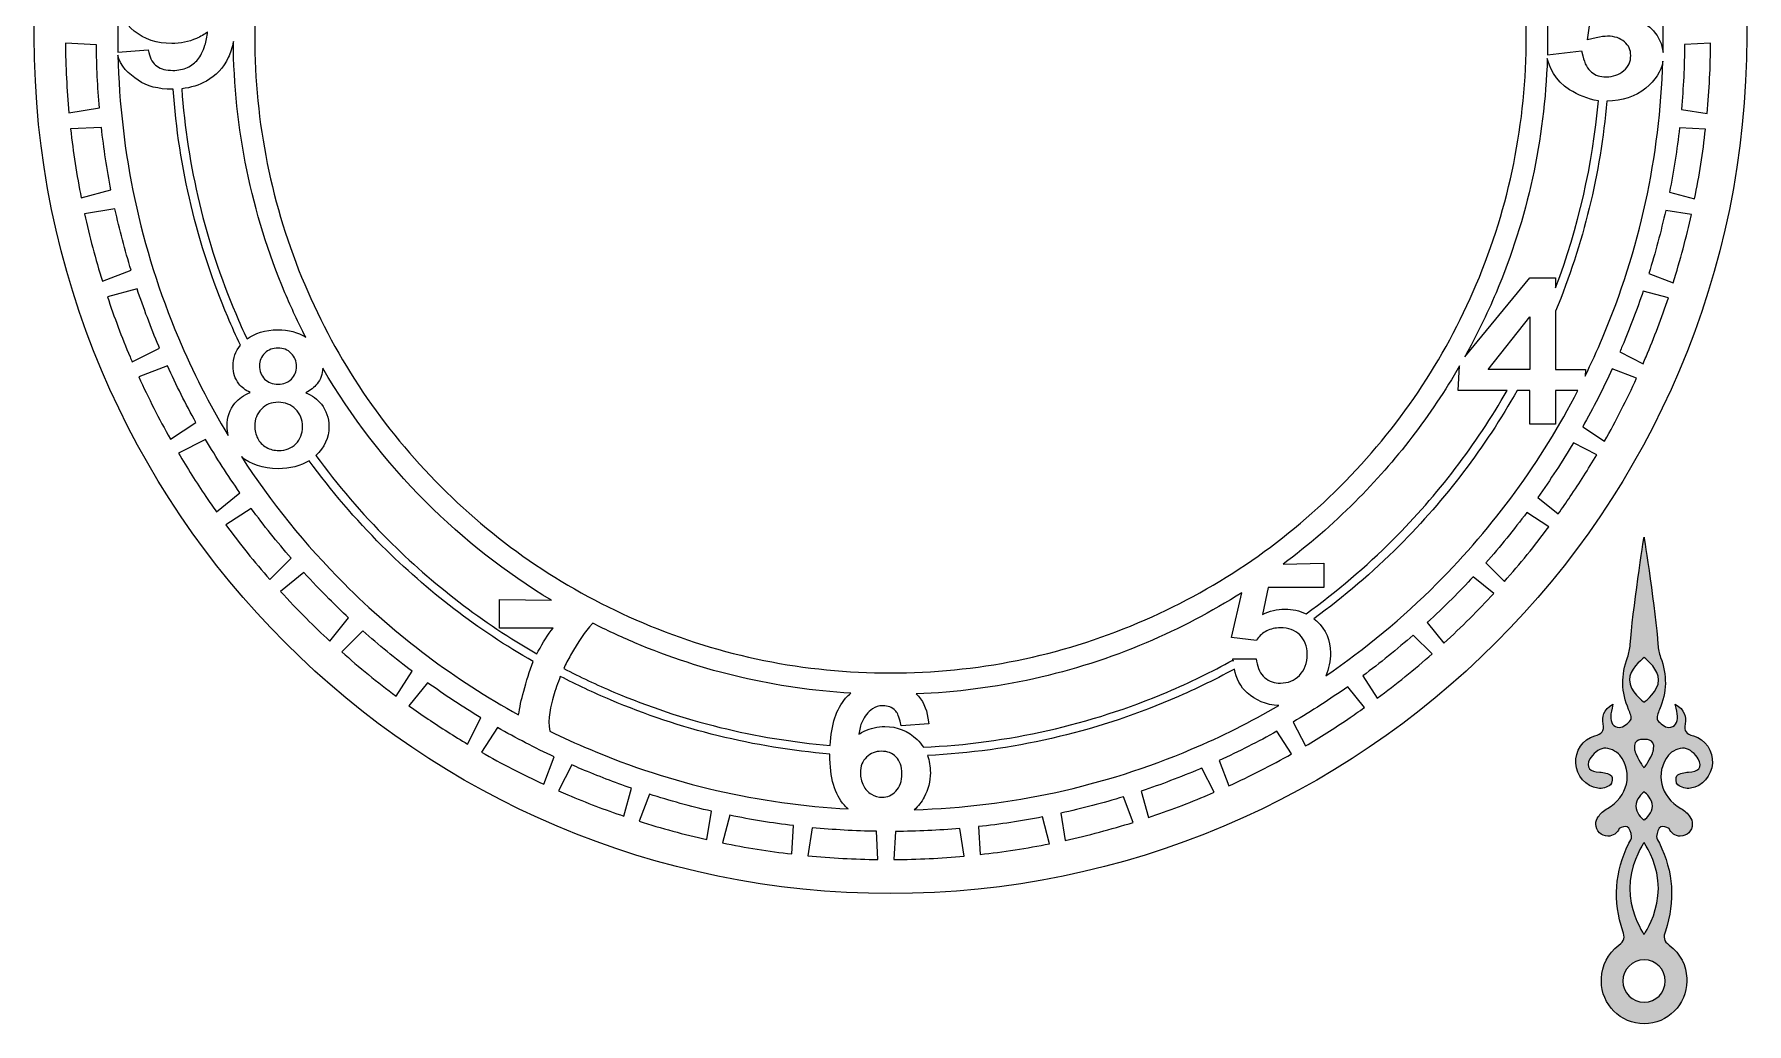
# Model space of a CAD drawing. Header units: millimetres. Extents: x -247 to 1827, y -473 to -7.
# Drawn here: x -247.1 to 152.9, y -472.9 to -241.9 of the extents above; entities that cross this region are included whole.
import ezdxf

# ---------------------------------------------------------------- set-up
doc = ezdxf.new("R2010")
doc.units = ezdxf.units.MM
doc.header["$MEASUREMENT"] = 0
doc.layers.add('Layer 1', color=7, linetype='Continuous')
doc.layers.add('Layer 6', color=7, linetype='Continuous')

msp = doc.modelspace()

# ---------------------------------------------------------------- hatches: boundary and pattern name
at = {"layer": 'Layer 1'}
h = msp.add_hatch(color=7, dxfattribs=at)
h.dxf.hatch_style = 2
edge = h.paths.add_edge_path()
edge.add_spline(control_points=[(140.43, -405.69), (138.77, -405.22), (138.12, -404.71), (138.48, -402.86), (138.78, -401.3), (138.44, -399.6), (136.19, -398.32), (136.44, -399.63), (136.66, -400.38), (136.7, -401.13), (136.77, -402.55), (136.13, -403.8), (134.66, -403.73), (133.73, -403.69), (132.59, -402.83), (132.05, -402.01), (131.71, -401.5), (132.17, -400.34), (132.5, -399.56), (134.25, -395.52), (134.31, -391.49), (132.77, -387.38), (132.42, -386.43), (132.21, -385.4), (132.15, -384.4), (131.64, -376.89), (128.92, -359.29), (128.9, -359.32), (128.88, -359.29), (126.16, -376.89), (125.66, -384.4), (125.59, -385.4), (125.39, -386.43), (125.04, -387.38), (123.49, -391.49), (123.55, -395.52), (125.3, -399.56), (125.64, -400.34), (126.1, -401.5), (125.76, -402.01), (125.22, -402.83), (124.07, -403.69), (123.15, -403.73), (121.68, -403.8), (121.03, -402.55), (121.11, -401.13), (121.15, -400.38), (121.37, -399.63), (121.61, -398.32), (119.37, -399.6), (119.03, -401.3), (119.33, -402.86), (119.68, -404.71), (119.04, -405.22), (117.38, -405.69), (114.52, -406.52), (112.79, -409.26), (112.96, -412.1), (113.14, -414.97), (115.26, -417.55), (118.09, -417.95), (119.05, -418.08), (120.25, -417.69), (121.06, -417.15), (121.47, -416.87), (121.6, -415.29), (121.27, -415.03), (120.56, -414.48), (119.47, -414.18), (118.53, -414.18), (116.3, -414.2), (115.18, -413.02), (116.24, -411.1), (116.87, -409.97), (118.28, -408.74), (119.48, -408.6), (120.66, -408.45), (122.46, -409.26), (123.22, -410.23), (126.46, -414.37), (125.05, -419.98), (120.36, -422.63), (119.48, -423.13), (118.65, -423.83), (118.19, -424.64), (117.84, -425.1), (117.63, -425.68), (117.63, -426.31), (117.63, -427.87), (118.9, -429.13), (120.45, -429.13), (121.65, -429.13), (122.66, -428.39), (123.08, -427.35), (123.74, -426.95), (124.45, -426.7), (124.97, -426.92), (125.56, -427.18), (125.86, -428.37), (125.99, -429.2), (126.07, -429.69), (125.58, -430.27), (125.32, -430.79), (122.06, -437.43), (121.6, -444.28), (123.93, -451.27), (124.41, -452.7), (124.39, -453.56), (123.01, -454.58), (120.4, -456.52), (119.03, -459.39), (118.95, -462.3), (118.94, -462.51), (118.93, -462.72), (118.93, -462.94), (118.93, -468.44), (123.39, -472.9), (128.89, -472.9), (128.9, -472.9), (128.9, -472.9), (128.9, -472.9), (128.91, -472.9), (128.91, -472.9), (128.91, -472.9), (134.42, -472.9), (138.88, -468.44), (138.88, -462.94), (138.88, -462.72), (138.87, -462.51), (138.86, -462.3), (138.78, -459.39), (137.41, -456.52), (134.79, -454.58), (133.42, -453.56), (133.4, -452.7), (133.87, -451.27), (136.2, -444.28), (135.75, -437.43), (132.49, -430.79), (132.23, -430.27), (131.74, -429.69), (131.81, -429.2), (131.94, -428.37), (132.25, -427.18), (132.84, -426.92), (133.36, -426.7), (134.07, -426.95), (134.73, -427.35), (135.14, -428.39), (136.16, -429.13), (137.35, -429.13), (138.91, -429.13), (140.17, -427.87), (140.17, -426.31), (140.17, -425.68), (139.96, -425.1), (139.62, -424.64), (139.16, -423.83), (138.33, -423.13), (137.45, -422.63), (132.76, -419.98), (131.35, -414.37), (134.58, -410.23), (135.34, -409.26), (137.14, -408.45), (138.33, -408.6), (139.52, -408.74), (140.94, -409.97), (141.56, -411.1), (142.63, -413.02), (141.51, -414.2), (139.27, -414.18), (138.34, -414.18), (137.24, -414.48), (136.54, -415.03), (136.21, -415.29), (136.34, -416.87), (136.75, -417.15), (137.56, -417.69), (138.76, -418.08), (139.71, -417.95), (142.55, -417.55), (144.67, -414.97), (144.85, -412.1), (145.02, -409.26), (143.29, -406.52), (140.43, -405.69)], knot_values=[0, 0, 0, 0, 1, 1, 1, 2, 2, 2, 3, 3, 3, 4, 4, 4, 5, 5, 5, 6, 6, 6, 7, 7, 7, 8, 8, 8, 9, 9, 9, 10, 10, 10, 11, 11, 11, 12, 12, 12, 13, 13, 13, 14, 14, 14, 15, 15, 15, 16, 16, 16, 17, 17, 17, 18, 18, 18, 19, 19, 19, 20, 20, 20, 21, 21, 21, 22, 22, 22, 23, 23, 23, 24, 24, 24, 25, 25, 25, 26, 26, 26, 27, 27, 27, 28, 28, 28, 29, 29, 29, 30, 30, 30, 31, 31, 31, 32, 32, 32, 33, 33, 33, 34, 34, 34, 35, 35, 35, 36, 36, 36, 37, 37, 37, 38, 38, 38, 39, 39, 39, 40, 40, 40, 41, 41, 41, 42, 42, 42, 43, 43, 43, 44, 44, 44, 45, 45, 45, 46, 46, 46, 47, 47, 47, 48, 48, 48, 49, 49, 49, 50, 50, 50, 51, 51, 51, 52, 52, 52, 53, 53, 53, 54, 54, 54, 55, 55, 55, 56, 56, 56, 57, 57, 57, 58, 58, 58, 59, 59, 59, 60, 60, 60, 61, 61, 61, 62, 62, 62, 62], degree=3, periodic=1)
edge = h.paths.add_edge_path()
edge.add_spline(control_points=[(133.86, -462.94), (133.86, -465.67), (131.64, -467.9), (128.9, -467.9), (126.17, -467.9), (123.95, -465.67), (123.95, -462.94), (123.95, -460.2), (126.17, -457.98), (128.9, -457.97), (131.64, -457.98), (133.86, -460.2), (133.86, -462.94)], knot_values=[0, 0, 0, 0, 1, 1, 1, 2, 2, 2, 3, 3, 3, 4, 4, 4, 4], degree=3, periodic=1)
edge = h.paths.add_edge_path()
edge.add_spline(control_points=[(132.24, -441.33), (132.24, -446.09), (130.1, -450.11), (129.25, -451.52), (129.25, -451.52), (129.25, -451.49), (129.25, -451.49), (129.05, -451.82), (128.93, -452.01), (128.9, -452.05), (128.88, -452.01), (128.75, -451.82), (128.55, -451.49), (128.55, -451.49), (128.55, -451.52), (128.55, -451.52), (127.7, -450.11), (125.56, -446.09), (125.56, -441.33), (125.56, -436.23), (128.03, -431.97), (128.71, -430.88), (128.71, -430.88), (128.71, -430.91), (128.71, -430.91), (128.82, -430.75), (128.88, -430.65), (128.9, -430.62), (128.92, -430.65), (128.99, -430.75), (129.09, -430.91), (129.09, -430.91), (129.09, -430.88), (129.09, -430.88), (129.78, -431.97), (132.24, -436.23), (132.24, -441.33)], knot_values=[0, 0, 0, 0, 1, 1, 1, 2, 2, 2, 3, 3, 3, 4, 4, 4, 5, 5, 5, 6, 6, 6, 7, 7, 7, 8, 8, 8, 9, 9, 9, 10, 10, 10, 11, 11, 11, 12, 12, 12, 12], degree=3, periodic=1)
edge = h.paths.add_edge_path()
edge.add_spline(control_points=[(128.9, -418.78), (128.91, -418.79), (128.94, -418.81), (129, -418.86), (129, -418.86), (129, -418.84), (129, -418.84), (129.36, -419.15), (130.84, -420.48), (130.84, -422.08), (130.84, -423.61), (129.48, -424.9), (129.05, -425.27), (129.05, -425.27), (129.05, -425.25), (129.05, -425.25), (128.97, -425.31), (128.92, -425.35), (128.9, -425.37), (128.88, -425.35), (128.83, -425.31), (128.76, -425.25), (128.76, -425.25), (128.76, -425.27), (128.76, -425.27), (128.33, -424.9), (126.97, -423.61), (126.97, -422.08), (126.97, -420.48), (128.44, -419.15), (128.81, -418.84), (128.81, -418.84), (128.81, -418.86), (128.81, -418.86), (128.86, -418.81), (128.89, -418.79), (128.9, -418.78)], knot_values=[0, 0, 0, 0, 1, 1, 1, 2, 2, 2, 3, 3, 3, 4, 4, 4, 5, 5, 5, 6, 6, 6, 7, 7, 7, 8, 8, 8, 9, 9, 9, 10, 10, 10, 11, 11, 11, 12, 12, 12, 12], degree=3, periodic=1)
edge = h.paths.add_edge_path()
edge.add_spline(control_points=[(128.95, -413.11), (128.95, -413.11), (128.95, -413.11), (128.95, -413.11), (128.93, -413.13), (128.91, -413.14), (128.9, -413.15), (128.89, -413.14), (128.88, -413.13), (128.86, -413.11), (128.86, -413.11), (128.86, -413.11), (128.86, -413.11), (128.7, -412.95), (128.07, -412.18), (126.97, -409.85), (126.88, -409.61), (126.81, -409.39), (126.76, -409.18), (126.71, -409.05), (126.68, -408.92), (126.68, -408.79), (126.23, -406.13), (128.9, -406.55), (128.9, -406.55), (128.9, -406.55), (131.58, -406.13), (131.13, -408.79), (131.12, -408.92), (131.09, -409.05), (131.05, -409.18), (130.99, -409.39), (130.93, -409.61), (130.84, -409.85), (129.73, -412.18), (129.1, -412.95), (128.95, -413.11)], knot_values=[0, 0, 0, 0, 1, 1, 1, 2, 2, 2, 3, 3, 3, 4, 4, 4, 5, 5, 5, 6, 6, 6, 7, 7, 7, 8, 8, 8, 9, 9, 9, 10, 10, 10, 11, 11, 11, 12, 12, 12, 12], degree=3, periodic=1)
edge = h.paths.add_edge_path()
edge.add_spline(control_points=[(128.88, -397.83), (128.67, -397.68), (125.5, -395.39), (125.5, -392.63), (125.5, -390.27), (128.08, -388.06), (128.91, -387.4), (129.76, -388.08), (132.3, -390.28), (132.3, -392.63), (132.3, -395.28), (129.31, -397.52), (128.88, -397.83)], knot_values=[0, 0, 0, 0, 1, 1, 1, 2, 2, 2, 3, 3, 3, 4, 4, 4, 4], degree=3, periodic=1)

# ---------------------------------------------------------------- linework, layer by layer
at = {"layer": 'Layer 1', "lineweight": 0}
for points, knots in [([(140.43, -405.69), (138.77, -405.22), (138.12, -404.71), (138.48, -402.86), (138.78, -401.3), (138.44, -399.6), (136.19, -398.32), (136.44, -399.63), (136.66, -400.38), (136.7, -401.13), (136.77, -402.55), (136.13, -403.8), (134.66, -403.73), (133.73, -403.69), (132.59, -402.83), (132.05, -402.01), (131.71, -401.5), (132.17, -400.34), (132.5, -399.56), (134.25, -395.52), (134.31, -391.49), (132.77, -387.38), (132.42, -386.43), (132.21, -385.4), (132.15, -384.4), (131.64, -376.89), (128.92, -359.29), (128.9, -359.32), (128.88, -359.29), (126.16, -376.89), (125.66, -384.4), (125.59, -385.4), (125.39, -386.43), (125.04, -387.38), (123.49, -391.49), (123.55, -395.52), (125.3, -399.56), (125.64, -400.34), (126.1, -401.5), (125.76, -402.01), (125.22, -402.83), (124.07, -403.69), (123.15, -403.73), (121.68, -403.8), (121.03, -402.55), (121.11, -401.13), (121.15, -400.38), (121.37, -399.63), (121.61, -398.32), (119.37, -399.6), (119.03, -401.3), (119.33, -402.86), (119.68, -404.71), (119.04, -405.22), (117.38, -405.69), (114.52, -406.52), (112.79, -409.26), (112.96, -412.1), (113.14, -414.97), (115.26, -417.55), (118.09, -417.95), (119.05, -418.08), (120.25, -417.69), (121.06, -417.15), (121.47, -416.87), (121.6, -415.29), (121.27, -415.03), (120.56, -414.48), (119.47, -414.18), (118.53, -414.18), (116.3, -414.2), (115.18, -413.02), (116.24, -411.1), (116.87, -409.97), (118.28, -408.74), (119.48, -408.6), (120.66, -408.45), (122.46, -409.26), (123.22, -410.23), (126.46, -414.37), (125.05, -419.98), (120.36, -422.63), (119.48, -423.13), (118.65, -423.83), (118.19, -424.64), (117.84, -425.1), (117.63, -425.68), (117.63, -426.31), (117.63, -427.87), (118.9, -429.13), (120.45, -429.13), (121.65, -429.13), (122.66, -428.39), (123.08, -427.35), (123.74, -426.95), (124.45, -426.7), (124.97, -426.92), (125.56, -427.18), (125.86, -428.37), (125.99, -429.2), (126.07, -429.69), (125.58, -430.27), (125.32, -430.79), (122.06, -437.43), (121.6, -444.28), (123.93, -451.27), (124.41, -452.7), (124.39, -453.56), (123.01, -454.58), (120.4, -456.52), (119.03, -459.39), (118.95, -462.3), (118.94, -462.51), (118.93, -462.72), (118.93, -462.94), (118.93, -468.44), (123.39, -472.9), (128.89, -472.9), (128.9, -472.9), (128.9, -472.9), (128.9, -472.9), (128.91, -472.9), (128.91, -472.9), (128.91, -472.9), (134.42, -472.9), (138.88, -468.44), (138.88, -462.94), (138.88, -462.72), (138.87, -462.51), (138.86, -462.3), (138.78, -459.39), (137.41, -456.52), (134.79, -454.58), (133.42, -453.56), (133.4, -452.7), (133.87, -451.27), (136.2, -444.28), (135.75, -437.43), (132.49, -430.79), (132.23, -430.27), (131.74, -429.69), (131.81, -429.2), (131.94, -428.37), (132.25, -427.18), (132.84, -426.92), (133.36, -426.7), (134.07, -426.95), (134.73, -427.35), (135.14, -428.39), (136.16, -429.13), (137.35, -429.13), (138.91, -429.13), (140.17, -427.87), (140.17, -426.31), (140.17, -425.68), (139.96, -425.1), (139.62, -424.64), (139.16, -423.83), (138.33, -423.13), (137.45, -422.63), (132.76, -419.98), (131.35, -414.37), (134.58, -410.23), (135.34, -409.26), (137.14, -408.45), (138.33, -408.6), (139.52, -408.74), (140.94, -409.97), (141.56, -411.1), (142.63, -413.02), (141.51, -414.2), (139.27, -414.18), (138.34, -414.18), (137.24, -414.48), (136.54, -415.03), (136.21, -415.29), (136.34, -416.87), (136.75, -417.15), (137.56, -417.69), (138.76, -418.08), (139.71, -417.95), (142.55, -417.55), (144.67, -414.97), (144.85, -412.1), (145.02, -409.26), (143.29, -406.52), (140.43, -405.69)], [0, 0, 0, 0, 1, 1, 1, 2, 2, 2, 3, 3, 3, 4, 4, 4, 5, 5, 5, 6, 6, 6, 7, 7, 7, 8, 8, 8, 9, 9, 9, 10, 10, 10, 11, 11, 11, 12, 12, 12, 13, 13, 13, 14, 14, 14, 15, 15, 15, 16, 16, 16, 17, 17, 17, 18, 18, 18, 19, 19, 19, 20, 20, 20, 21, 21, 21, 22, 22, 22, 23, 23, 23, 24, 24, 24, 25, 25, 25, 26, 26, 26, 27, 27, 27, 28, 28, 28, 29, 29, 29, 30, 30, 30, 31, 31, 31, 32, 32, 32, 33, 33, 33, 34, 34, 34, 35, 35, 35, 36, 36, 36, 37, 37, 37, 38, 38, 38, 39, 39, 39, 40, 40, 40, 41, 41, 41, 42, 42, 42, 43, 43, 43, 44, 44, 44, 45, 45, 45, 46, 46, 46, 47, 47, 47, 48, 48, 48, 49, 49, 49, 50, 50, 50, 51, 51, 51, 52, 52, 52, 53, 53, 53, 54, 54, 54, 55, 55, 55, 56, 56, 56, 57, 57, 57, 58, 58, 58, 59, 59, 59, 60, 60, 60, 61, 61, 61, 62, 62, 62, 62]), ([(128.88, -397.83), (128.67, -397.68), (125.5, -395.39), (125.5, -392.63), (125.5, -390.27), (128.08, -388.06), (128.91, -387.4), (129.76, -388.08), (132.3, -390.28), (132.3, -392.63), (132.3, -395.28), (129.31, -397.52), (128.88, -397.83)], [0, 0, 0, 0, 1, 1, 1, 2, 2, 2, 3, 3, 3, 4, 4, 4, 4]), ([(128.95, -413.11), (128.95, -413.11), (128.95, -413.11), (128.95, -413.11), (128.93, -413.13), (128.91, -413.14), (128.9, -413.15), (128.89, -413.14), (128.88, -413.13), (128.86, -413.11), (128.86, -413.11), (128.86, -413.11), (128.86, -413.11), (128.7, -412.95), (128.07, -412.18), (126.97, -409.85), (126.88, -409.61), (126.81, -409.39), (126.76, -409.18), (126.71, -409.05), (126.68, -408.92), (126.68, -408.79), (126.23, -406.13), (128.9, -406.55), (128.9, -406.55), (128.9, -406.55), (131.58, -406.13), (131.13, -408.79), (131.12, -408.92), (131.09, -409.05), (131.05, -409.18), (130.99, -409.39), (130.93, -409.61), (130.84, -409.85), (129.73, -412.18), (129.1, -412.95), (128.95, -413.11)], [0, 0, 0, 0, 1, 1, 1, 2, 2, 2, 3, 3, 3, 4, 4, 4, 5, 5, 5, 6, 6, 6, 7, 7, 7, 8, 8, 8, 9, 9, 9, 10, 10, 10, 11, 11, 11, 12, 12, 12, 12]), ([(128.9, -418.78), (128.91, -418.79), (128.94, -418.81), (129, -418.86), (129, -418.86), (129, -418.84), (129, -418.84), (129.36, -419.15), (130.84, -420.48), (130.84, -422.08), (130.84, -423.61), (129.48, -424.9), (129.05, -425.27), (129.05, -425.27), (129.05, -425.25), (129.05, -425.25), (128.97, -425.31), (128.92, -425.35), (128.9, -425.37), (128.88, -425.35), (128.83, -425.31), (128.76, -425.25), (128.76, -425.25), (128.76, -425.27), (128.76, -425.27), (128.33, -424.9), (126.97, -423.61), (126.97, -422.08), (126.97, -420.48), (128.44, -419.15), (128.81, -418.84), (128.81, -418.84), (128.81, -418.86), (128.81, -418.86), (128.86, -418.81), (128.89, -418.79), (128.9, -418.78)], [0, 0, 0, 0, 1, 1, 1, 2, 2, 2, 3, 3, 3, 4, 4, 4, 5, 5, 5, 6, 6, 6, 7, 7, 7, 8, 8, 8, 9, 9, 9, 10, 10, 10, 11, 11, 11, 12, 12, 12, 12]), ([(132.24, -441.33), (132.24, -446.09), (130.1, -450.11), (129.25, -451.52), (129.25, -451.52), (129.25, -451.49), (129.25, -451.49), (129.05, -451.82), (128.93, -452.01), (128.9, -452.05), (128.88, -452.01), (128.75, -451.82), (128.55, -451.49), (128.55, -451.49), (128.55, -451.52), (128.55, -451.52), (127.7, -450.11), (125.56, -446.09), (125.56, -441.33), (125.56, -436.23), (128.03, -431.97), (128.71, -430.88), (128.71, -430.88), (128.71, -430.91), (128.71, -430.91), (128.82, -430.75), (128.88, -430.65), (128.9, -430.62), (128.92, -430.65), (128.99, -430.75), (129.09, -430.91), (129.09, -430.91), (129.09, -430.88), (129.09, -430.88), (129.78, -431.97), (132.24, -436.23), (132.24, -441.33)], [0, 0, 0, 0, 1, 1, 1, 2, 2, 2, 3, 3, 3, 4, 4, 4, 5, 5, 5, 6, 6, 6, 7, 7, 7, 8, 8, 8, 9, 9, 9, 10, 10, 10, 11, 11, 11, 12, 12, 12, 12]), ([(133.86, -462.94), (133.86, -465.67), (131.64, -467.9), (128.9, -467.9), (126.17, -467.9), (123.95, -465.67), (123.95, -462.94), (123.95, -460.2), (126.17, -457.98), (128.9, -457.97), (131.64, -457.98), (133.86, -460.2), (133.86, -462.94)], [0, 0, 0, 0, 1, 1, 1, 2, 2, 2, 3, 3, 3, 4, 4, 4, 4])]:
    msp.add_open_spline(points, degree=3, knots=knots, dxfattribs=at)
at = {"layer": 'Layer 6', "lineweight": 0}
msp.add_lwpolyline([(102.2, -307.91), (102.2, -320.15), (92.47, -320.15), (102.2, -307.91)], dxfattribs=at)
for points, knots in [([(-47.12, -42.52), (-157.57, -42.52), (-247.12, -132.07), (-247.12, -242.52), (-247.12, -352.98), (-157.57, -442.52), (-47.12, -442.52), (63.34, -442.52), (152.88, -352.98), (152.88, -242.52), (152.88, -132.07), (63.34, -42.52), (-47.12, -42.52)], [0, 0, 0, 0, 1, 1, 1, 2, 2, 2, 3, 3, 3, 4, 4, 4, 4]), ([(-47.12, -94.02), (-27.07, -94.02), (-7.62, -97.95), (10.69, -105.69), (28.37, -113.17), (44.25, -123.88), (57.89, -137.52), (71.53, -151.16), (82.24, -167.04), (89.71, -184.72), (97.46, -203.03), (101.38, -222.48), (101.38, -242.52), (101.38, -262.57), (97.46, -282.02), (89.71, -300.33), (82.24, -318.01), (71.53, -333.89), (57.89, -347.53), (44.25, -361.17), (28.37, -371.88), (10.69, -379.35), (-7.62, -387.1), (-27.07, -391.02), (-47.12, -391.02), (-67.17, -391.02), (-86.61, -387.1), (-104.92, -379.35), (-122.6, -371.88), (-138.48, -361.17), (-152.12, -347.53), (-165.76, -333.89), (-176.47, -318.01), (-183.95, -300.33), (-191.69, -282.02), (-195.62, -262.57), (-195.62, -242.52), (-195.62, -222.48), (-191.69, -203.03), (-183.95, -184.72), (-176.47, -167.04), (-165.76, -151.16), (-152.12, -137.52), (-138.48, -123.88), (-122.6, -113.17), (-104.92, -105.69), (-86.61, -97.95), (-67.17, -94.02), (-47.12, -94.02)], [0, 0, 0, 0, 1, 1, 1, 2, 2, 2, 3, 3, 3, 4, 4, 4, 5, 5, 5, 6, 6, 6, 7, 7, 7, 8, 8, 8, 9, 9, 9, 10, 10, 10, 11, 11, 11, 12, 12, 12, 13, 13, 13, 14, 14, 14, 15, 15, 15, 16, 16, 16, 16]), ([(131.1, -241.14), (130.38, -240.33), (129.5, -239.66), (128.47, -239.14), (129.05, -238.69), (129.55, -238.19), (129.96, -237.65), (130.93, -236.37), (131.42, -234.92), (131.42, -233.35), (131.42, -231.73), (130.92, -230.18), (129.93, -228.75), (128.94, -227.34), (127.51, -226.21), (125.68, -225.4), (123.92, -224.63), (121.97, -224.23), (119.89, -224.22), (118.14, -208), (114.06, -192.22), (107.68, -177.13), (106.88, -175.24), (106.05, -173.38), (105.18, -171.52), (105.18, -171.52), (108.73, -171.49), (108.73, -171.49), (108.73, -171.49), (108.73, -164.67), (108.73, -164.67), (108.73, -164.67), (94.67, -164.67), (94.67, -164.67), (94.71, -164.64), (94.74, -164.6), (94.78, -164.57), (95.4, -163.99), (96.85, -162.84), (99.1, -161.16), (101.87, -159.08), (103.89, -157.41), (105.1, -156.2), (106.36, -154.94), (107.28, -153.71), (107.83, -152.54), (108.09, -151.99), (108.29, -151.43), (108.43, -150.87), (112.48, -157.73), (116.07, -164.87), (119.2, -172.27), (128.61, -194.52), (133.38, -218.16), (133.38, -242.52), (133.38, -243.75), (133.37, -244.97), (133.34, -246.2), (133.15, -244.26), (132.29, -242.49), (131.1, -241.14)], [0, 0, 0, 0, 1, 1, 1, 2, 2, 2, 3, 3, 3, 4, 4, 4, 5, 5, 5, 6, 6, 6, 7, 7, 7, 8, 8, 8, 9, 9, 9, 10, 10, 10, 11, 11, 11, 12, 12, 12, 13, 13, 13, 14, 14, 14, 15, 15, 15, 16, 16, 16, 17, 17, 17, 18, 18, 18, 19, 19, 19, 20, 20, 20, 20]), ([(114.8, -235.49), (114.8, -235.49), (115.03, -234.19), (115.03, -234.19), (115.29, -232.71), (115.85, -231.61), (116.7, -230.92), (117.55, -230.22), (118.61, -229.89), (119.93, -229.89), (121.26, -229.89), (122.3, -230.21), (123.1, -230.88), (123.87, -231.53), (124.22, -232.28), (124.22, -233.26), (124.22, -234.5), (123.74, -235.35), (122.72, -235.93), (121.49, -236.62), (120.08, -236.97), (118.53, -236.97), (118.45, -236.97), (118.28, -236.96), (117.99, -236.93), (117.99, -236.93), (116.64, -236.8), (116.64, -236.8), (116.64, -236.8), (115.7, -243.22), (115.7, -243.22), (115.7, -243.22), (117.7, -242.76), (117.7, -242.76), (118.79, -242.51), (119.69, -242.39), (120.38, -242.39), (122.01, -242.39), (123.3, -242.81), (124.32, -243.69), (125.32, -244.55), (125.79, -245.57), (125.79, -246.91), (125.79, -248.34), (125.27, -249.45), (124.16, -250.41), (123.04, -251.39), (121.68, -251.86), (120.03, -251.86), (118.66, -251.86), (117.55, -251.51), (116.62, -250.79), (115.69, -250.06), (115.01, -248.79), (114.59, -247), (114.59, -247), (114.32, -245.83), (114.32, -245.83), (114.32, -245.83), (106.33, -246.75), (106.33, -246.75), (106.36, -245.34), (106.38, -243.93), (106.38, -242.52), (106.38, -221.8), (102.32, -201.7), (94.32, -182.77), (92.72, -179), (90.98, -175.31), (89.1, -171.7), (89.1, -171.7), (102.98, -171.55), (102.98, -171.55), (103.98, -173.65), (104.93, -175.76), (105.84, -177.91), (112.13, -192.79), (116.16, -208.34), (117.9, -224.34), (115.66, -224.61), (113.7, -225.34), (112.06, -226.54), (109.95, -228.09), (108.58, -230.29), (107.99, -233.07), (107.99, -233.07), (107.71, -234.4), (107.71, -234.4), (107.71, -234.4), (114.8, -235.49), (114.8, -235.49)], [0, 0, 0, 0, 1, 1, 1, 2, 2, 2, 3, 3, 3, 4, 4, 4, 5, 5, 5, 6, 6, 6, 7, 7, 7, 8, 8, 8, 9, 9, 9, 10, 10, 10, 11, 11, 11, 12, 12, 12, 13, 13, 13, 14, 14, 14, 15, 15, 15, 16, 16, 16, 17, 17, 17, 18, 18, 18, 19, 19, 19, 20, 20, 20, 21, 21, 21, 22, 22, 22, 23, 23, 23, 24, 24, 24, 25, 25, 25, 26, 26, 26, 27, 27, 27, 28, 28, 28, 29, 29, 29, 30, 30, 30, 30]), ([(-223.78, -241.18), (-221.4, -243.11), (-218.45, -244.09), (-215.01, -244.09), (-212.95, -244.09), (-211.01, -243.69), (-209.23, -242.91), (-208.26, -242.48), (-207.38, -241.96), (-206.62, -241.38), (-206.71, -242.44), (-206.93, -243.49), (-207.26, -244.51), (-207.71, -245.9), (-208.27, -247.02), (-208.92, -247.82), (-209.55, -248.59), (-210.37, -249.22), (-211.35, -249.68), (-212.32, -250.13), (-213.47, -250.36), (-214.77, -250.36), (-216.29, -250.36), (-217.49, -250.05), (-218.43, -249.4), (-219.37, -248.76), (-220.02, -247.67), (-220.37, -246.18), (-220.37, -246.18), (-220.51, -245.56), (-220.51, -245.56), (-220.51, -245.56), (-227.58, -246.07), (-227.58, -246.07), (-227.6, -244.89), (-227.62, -243.71), (-227.62, -242.52), (-227.62, -239.89), (-227.56, -237.26), (-227.45, -234.64), (-227.17, -237.28), (-225.88, -239.48), (-223.78, -241.18)], [0, 0, 0, 0, 1, 1, 1, 2, 2, 2, 3, 3, 3, 4, 4, 4, 5, 5, 5, 6, 6, 6, 7, 7, 7, 8, 8, 8, 9, 9, 9, 10, 10, 10, 11, 11, 11, 12, 12, 12, 13, 13, 13, 14, 14, 14, 14]), ([(-190.25, -310.92), (-193.17, -310.92), (-195.57, -311.65), (-197.42, -313.06), (-198.34, -311.11), (-199.23, -309.13), (-200.07, -307.14), (-207.16, -290.39), (-211.37, -272.78), (-212.67, -254.65), (-210.54, -254.41), (-208.6, -253.82), (-206.91, -252.87), (-204.65, -251.61), (-202.92, -249.76), (-201.79, -247.36), (-201.28, -246.28), (-200.89, -245.02), (-200.61, -243.6), (-200.47, -263.94), (-196.42, -283.68), (-188.55, -302.27), (-187.07, -305.79), (-185.45, -309.24), (-183.72, -312.61), (-185.49, -311.5), (-187.68, -310.92), (-190.25, -310.92)], [0, 0, 0, 0, 1, 1, 1, 2, 2, 2, 3, 3, 3, 4, 4, 4, 5, 5, 5, 6, 6, 6, 7, 7, 7, 8, 8, 8, 9, 9, 9, 9]), ([(137.62, -259.46), (138.08, -254.43), (138.33, -249.38), (138.37, -244.28), (138.37, -244.28), (144.45, -243.97), (144.45, -243.97), (144.41, -249.46), (144.13, -254.95), (143.62, -260.41), (143.62, -260.41), (137.62, -259.46), (137.62, -259.46)], [0, 0, 0, 0, 1, 1, 1, 2, 2, 2, 3, 3, 3, 4, 4, 4, 4]), ([(-239.83, -244.02), (-239.83, -244.02), (-232.61, -244.39), (-232.61, -244.39), (-232.56, -249.34), (-232.32, -254.25), (-231.89, -259.13), (-231.89, -259.13), (-239.02, -260.26), (-239.02, -260.26), (-239.52, -254.87), (-239.79, -249.44), (-239.83, -244.02)], [0, 0, 0, 0, 1, 1, 1, 2, 2, 2, 3, 3, 3, 4, 4, 4, 4]), ([(-201.81, -335.61), (-206.2, -328.31), (-210.09, -320.7), (-213.43, -312.78), (-222.3, -291.83), (-227.04, -269.64), (-227.57, -246.77), (-227.15, -249.29), (-224.96, -251.25), (-222.88, -252.66), (-220.8, -254.06), (-218.11, -254.77), (-214.88, -254.77), (-214.81, -254.77), (-214.74, -254.77), (-214.67, -254.77), (-213.36, -273.12), (-209.09, -290.95), (-201.91, -307.92), (-200.97, -310.14), (-199.98, -312.34), (-198.95, -314.51), (-200.1, -315.91), (-200.69, -317.54), (-200.69, -319.39), (-200.69, -320.98), (-200.23, -322.38), (-199.31, -323.53), (-198.67, -324.34), (-197.79, -325.02), (-196.68, -325.56), (-198.15, -326.13), (-199.34, -326.96), (-200.25, -328.04), (-201.45, -329.48), (-202.06, -331.28), (-202.06, -333.39), (-202.06, -334.16), (-201.98, -334.9), (-201.81, -335.61)], [0, 0, 0, 0, 1, 1, 1, 2, 2, 2, 3, 3, 3, 4, 4, 4, 5, 5, 5, 6, 6, 6, 7, 7, 7, 8, 8, 8, 9, 9, 9, 10, 10, 10, 11, 11, 11, 12, 12, 12, 13, 13, 13, 13]), ([(102.2, -298.81), (102.2, -298.81), (87.03, -317.2), (87.03, -317.2), (89.71, -312.37), (92.15, -307.4), (94.32, -302.27), (101.67, -284.89), (105.69, -266.52), (106.3, -247.58), (106.74, -249.21), (108.08, -252.89), (111.5, -254.89), (113.52, -256.08), (115.66, -257.1), (118.22, -257.43), (116.89, -272.42), (113.56, -287.04), (108.25, -301.1), (108.25, -301.1), (108.25, -298.81), (108.25, -298.81), (108.25, -298.81), (102.2, -298.81), (102.2, -298.81)], [0, 0, 0, 0, 1, 1, 1, 2, 2, 2, 3, 3, 3, 4, 4, 4, 5, 5, 5, 6, 6, 6, 7, 7, 7, 8, 8, 8, 8]), ([(108.25, -320.15), (108.25, -320.15), (108.25, -306.53), (108.25, -306.53), (114.72, -290.84), (118.73, -274.43), (120.21, -257.55), (123.84, -257.51), (126.91, -256.48), (129.33, -254.49), (131.5, -252.7), (132.94, -250.66), (133.29, -248.21), (132.61, -270.57), (127.88, -292.27), (119.2, -312.78), (117.92, -315.81), (116.56, -318.78), (115.13, -321.72), (115.13, -321.72), (115.23, -320.15), (115.23, -320.15), (115.23, -320.15), (108.25, -320.15), (108.25, -320.15)], [0, 0, 0, 0, 1, 1, 1, 2, 2, 2, 3, 3, 3, 4, 4, 4, 5, 5, 5, 6, 6, 6, 7, 7, 7, 8, 8, 8, 8]), ([(-238.63, -264.04), (-238.63, -264.04), (-231.43, -263.66), (-231.43, -263.66), (-230.88, -268.57), (-230.13, -273.44), (-229.19, -278.26), (-229.19, -278.26), (-236.14, -280.12), (-236.14, -280.12), (-237.2, -274.82), (-238.03, -269.45), (-238.63, -264.04)], [0, 0, 0, 0, 1, 1, 1, 2, 2, 2, 3, 3, 3, 4, 4, 4, 4]), ([(140.71, -280.37), (140.71, -280.37), (134.85, -278.8), (134.85, -278.8), (135.83, -273.83), (136.61, -268.82), (137.19, -263.77), (137.19, -263.77), (143.25, -264.09), (143.25, -264.09), (142.63, -269.56), (141.79, -275), (140.71, -280.37)], [0, 0, 0, 0, 1, 1, 1, 2, 2, 2, 3, 3, 3, 4, 4, 4, 4]), ([(-235.37, -283.84), (-235.37, -283.84), (-228.26, -282.71), (-228.26, -282.71), (-227.2, -287.53), (-225.94, -292.29), (-224.49, -297.01), (-224.49, -297.01), (-231.19, -299.58), (-231.19, -299.58), (-232.81, -294.4), (-234.2, -289.14), (-235.37, -283.84)], [0, 0, 0, 0, 1, 1, 1, 2, 2, 2, 3, 3, 3, 4, 4, 4, 4]), ([(135.71, -299.92), (135.71, -299.92), (130.03, -297.74), (130.03, -297.74), (131.54, -292.89), (132.85, -287.99), (133.95, -283.04), (133.95, -283.04), (139.95, -283.99), (139.95, -283.99), (138.77, -289.35), (137.35, -294.67), (135.71, -299.92)], [0, 0, 0, 0, 1, 1, 1, 2, 2, 2, 3, 3, 3, 4, 4, 4, 4]), ([(-224.74, -317.23), (-226.69, -312.63), (-228.45, -307.94), (-230.03, -303.19), (-230.03, -303.19), (-223.1, -301.34), (-223.1, -301.34), (-221.59, -305.85), (-219.9, -310.32), (-218.04, -314.73), (-217.98, -314.88), (-217.91, -315.03), (-217.85, -315.17), (-217.85, -315.17), (-224.23, -318.42), (-224.23, -318.42), (-224.4, -318.02), (-224.57, -317.63), (-224.74, -317.23)], [0, 0, 0, 0, 1, 1, 1, 2, 2, 2, 3, 3, 3, 4, 4, 4, 5, 5, 5, 6, 6, 6, 6]), ([(129.36, -317.23), (129.13, -317.76), (128.9, -318.29), (128.67, -318.83), (128.67, -318.83), (123.23, -316.06), (123.23, -316.06), (123.43, -315.61), (123.62, -315.17), (123.8, -314.73), (125.6, -310.49), (127.23, -306.19), (128.7, -301.86), (128.7, -301.86), (134.57, -303.43), (134.57, -303.43), (133.01, -308.1), (131.27, -312.7), (129.36, -317.23)], [0, 0, 0, 0, 1, 1, 1, 2, 2, 2, 3, 3, 3, 4, 4, 4, 5, 5, 5, 6, 6, 6, 6]), ([(-194.5, -319.27), (-194.5, -318.14), (-194.1, -317.19), (-193.28, -316.38), (-192.46, -315.56), (-191.44, -315.17), (-190.18, -315.17), (-188.94, -315.17), (-187.93, -315.57), (-187.1, -316.41), (-186.27, -317.24), (-185.87, -318.25), (-185.87, -319.48), (-185.87, -320.65), (-186.26, -321.61), (-187.06, -322.42), (-187.86, -323.23), (-188.87, -323.62), (-190.14, -323.62), (-191.46, -323.62), (-192.49, -323.22), (-193.3, -322.41), (-194.11, -321.59), (-194.5, -320.57), (-194.5, -319.27)], [0, 0, 0, 0, 1, 1, 1, 2, 2, 2, 3, 3, 3, 4, 4, 4, 5, 5, 5, 6, 6, 6, 7, 7, 7, 8, 8, 8, 8]), ([(-222.69, -321.89), (-222.69, -321.89), (-216.02, -319.32), (-216.02, -319.32), (-213.97, -323.83), (-211.74, -328.25), (-209.35, -332.56), (-209.35, -332.56), (-215.32, -336.43), (-215.32, -336.43), (-217.98, -331.68), (-220.45, -326.83), (-222.69, -321.89)], [0, 0, 0, 0, 1, 1, 1, 2, 2, 2, 3, 3, 3, 4, 4, 4, 4]), ([(-164.5, -359.9), (-170.65, -353.75), (-176.26, -347.19), (-181.32, -340.25), (-179.32, -338.41), (-178.3, -336.14), (-178.3, -333.49), (-178.3, -331.48), (-178.9, -329.72), (-180.06, -328.27), (-180.97, -327.14), (-182.19, -326.25), (-183.72, -325.6), (-182.6, -325.05), (-181.71, -324.36), (-181.06, -323.54), (-180.24, -322.5), (-179.79, -321.27), (-179.71, -319.91), (-173.1, -331.23), (-165.06, -341.67), (-155.66, -351.06), (-146.77, -359.96), (-136.95, -367.64), (-126.33, -374.04), (-126.33, -374.04), (-138.41, -373.86), (-138.41, -373.86), (-138.41, -373.86), (-138.41, -380.53), (-138.41, -380.53), (-138.41, -380.53), (-125.94, -380.53), (-125.94, -380.53), (-127.21, -382.13), (-128.25, -383.94), (-129.4, -385.95), (-129.51, -386.15), (-129.62, -386.35), (-129.73, -386.55), (-142.39, -379.28), (-154.03, -370.37), (-164.5, -359.9)], [0, 0, 0, 0, 1, 1, 1, 2, 2, 2, 3, 3, 3, 4, 4, 4, 5, 5, 5, 6, 6, 6, 7, 7, 7, 8, 8, 8, 9, 9, 9, 10, 10, 10, 11, 11, 11, 12, 12, 12, 13, 13, 13, 14, 14, 14, 14]), ([(49.95, -377.21), (48.46, -376.49), (46.8, -376.13), (44.98, -376.13), (43.17, -376.13), (41.42, -376.55), (39.75, -377.4), (39.75, -377.4), (41.11, -371.11), (41.11, -371.11), (41.11, -371.11), (54.12, -371.11), (54.12, -371.11), (54.12, -371.11), (54.12, -365.4), (54.12, -365.4), (54.12, -365.4), (44.61, -365.63), (44.61, -365.63), (50.53, -361.21), (56.14, -356.35), (61.42, -351.06), (70.97, -341.51), (79.13, -330.9), (85.8, -319.36), (85.8, -319.36), (85.48, -325.09), (85.48, -325.09), (85.48, -325.09), (96.93, -325.09), (96.93, -325.09), (89.66, -337.77), (80.74, -349.43), (70.26, -359.9), (63.92, -366.25), (57.13, -372.02), (49.95, -377.21)], [0, 0, 0, 0, 1, 1, 1, 2, 2, 2, 3, 3, 3, 4, 4, 4, 5, 5, 5, 6, 6, 6, 7, 7, 7, 8, 8, 8, 9, 9, 9, 10, 10, 10, 11, 11, 11, 12, 12, 12, 12]), ([(119.68, -336.89), (119.68, -336.89), (114.56, -333.56), (114.56, -333.56), (117.04, -329.15), (119.34, -324.63), (121.47, -320.01), (121.47, -320.01), (127.17, -322.2), (127.17, -322.2), (124.89, -327.19), (122.39, -332.1), (119.68, -336.89)], [0, 0, 0, 0, 1, 1, 1, 2, 2, 2, 3, 3, 3, 4, 4, 4, 4]), ([(-194.06, -329.43), (-193.02, -328.36), (-191.74, -327.84), (-190.14, -327.84), (-188.49, -327.84), (-187.17, -328.37), (-186.08, -329.45), (-185, -330.53), (-184.47, -331.87), (-184.47, -333.53), (-184.47, -335.17), (-184.98, -336.48), (-186.03, -337.53), (-187.08, -338.58), (-188.38, -339.09), (-190.01, -339.09), (-191.05, -339.09), (-192.03, -338.84), (-192.93, -338.34), (-193.82, -337.84), (-194.48, -337.16), (-194.93, -336.26), (-195.38, -335.34), (-195.62, -334.38), (-195.62, -333.41), (-195.62, -331.8), (-195.11, -330.49), (-194.06, -329.43)], [0, 0, 0, 0, 1, 1, 1, 2, 2, 2, 3, 3, 3, 4, 4, 4, 5, 5, 5, 6, 6, 6, 7, 7, 7, 8, 8, 8, 9, 9, 9, 9]), ([(80.52, -370.16), (72.48, -378.2), (63.8, -385.39), (54.54, -391.72), (55.29, -390.07), (55.64, -388.2), (55.64, -386.35), (55.64, -383.37), (54.6, -380.9), (52.55, -379), (52.3, -378.77), (52.05, -378.55), (51.79, -378.35), (58.81, -373.22), (65.45, -367.54), (71.68, -361.32), (82.55, -350.45), (91.77, -338.31), (99.23, -325.09), (99.23, -325.09), (102.2, -325.09), (102.2, -325.09), (102.2, -325.09), (102.2, -332.97), (102.2, -332.97), (102.2, -332.97), (108.25, -332.97), (108.25, -332.97), (108.25, -332.97), (108.25, -325.09), (108.25, -325.09), (108.25, -325.09), (113.44, -325.09), (113.44, -325.09), (104.9, -341.69), (93.86, -356.81), (80.52, -370.16)], [0, 0, 0, 0, 1, 1, 1, 2, 2, 2, 3, 3, 3, 4, 4, 4, 5, 5, 5, 6, 6, 6, 7, 7, 7, 8, 8, 8, 9, 9, 9, 10, 10, 10, 11, 11, 11, 12, 12, 12, 12]), ([(-207.03, -349.86), (-209.26, -346.55), (-211.4, -343.16), (-213.43, -339.71), (-213.43, -339.71), (-207.11, -336.49), (-207.11, -336.49), (-204.6, -340.75), (-201.92, -344.91), (-199.08, -348.96), (-199.08, -348.96), (-204.57, -353.41), (-204.57, -353.41), (-205.41, -352.23), (-206.22, -351.05), (-207.03, -349.86)], [0, 0, 0, 0, 1, 1, 1, 2, 2, 2, 3, 3, 3, 4, 4, 4, 5, 5, 5, 5]), ([(111.64, -349.86), (110.73, -351.22), (109.79, -352.57), (108.84, -353.9), (108.84, -353.9), (104.08, -350.05), (104.08, -350.05), (107.02, -345.92), (109.79, -341.67), (112.38, -337.31), (112.38, -337.31), (117.83, -340.09), (117.83, -340.09), (115.86, -343.41), (113.8, -346.67), (111.64, -349.86)], [0, 0, 0, 0, 1, 1, 1, 2, 2, 2, 3, 3, 3, 4, 4, 4, 5, 5, 5, 5]), ([(-190.18, -343.34), (-187.33, -343.34), (-184.89, -342.71), (-182.9, -341.47), (-177.79, -348.47), (-172.12, -355.11), (-165.91, -361.32), (-155.28, -371.95), (-143.45, -381), (-130.58, -388.37), (-131.52, -390.61), (-132.12, -392.94), (-132.78, -395.29), (-133.35, -397.29), (-133.75, -399.13), (-133.98, -400.79), (-148.9, -392.6), (-162.56, -382.34), (-174.75, -370.16), (-183.84, -361.07), (-191.85, -351.16), (-198.74, -340.52), (-196.57, -342.39), (-193.69, -343.34), (-190.18, -343.34)], [0, 0, 0, 0, 1, 1, 1, 2, 2, 2, 3, 3, 3, 4, 4, 4, 5, 5, 5, 6, 6, 6, 7, 7, 7, 8, 8, 8, 8]), ([(-202.36, -356.47), (-202.36, -356.47), (-196.44, -352.62), (-196.44, -352.62), (-193.5, -356.6), (-190.4, -360.46), (-187.14, -364.2), (-187.14, -364.2), (-192.11, -369.18), (-192.11, -369.18), (-195.7, -365.09), (-199.13, -360.84), (-202.36, -356.47)], [0, 0, 0, 0, 1, 1, 1, 2, 2, 2, 3, 3, 3, 4, 4, 4, 4]), ([(96.28, -369.69), (96.28, -369.69), (91.92, -365.33), (91.92, -365.33), (95.29, -361.52), (98.49, -357.59), (101.52, -353.55), (101.52, -353.55), (106.66, -356.89), (106.66, -356.89), (103.39, -361.3), (99.92, -365.57), (96.28, -369.69)], [0, 0, 0, 0, 1, 1, 1, 2, 2, 2, 3, 3, 3, 4, 4, 4, 4]), ([(-183.56, -378.3), (-185.62, -376.25), (-187.63, -374.14), (-189.59, -371.99), (-189.59, -371.99), (-184.14, -367.57), (-184.14, -367.57), (-182.24, -369.65), (-180.29, -371.69), (-178.29, -373.69), (-176.77, -375.2), (-175.24, -376.69), (-173.68, -378.14), (-173.68, -378.14), (-178.08, -383.57), (-178.08, -383.57), (-179.94, -381.85), (-181.77, -380.1), (-183.56, -378.3)], [0, 0, 0, 0, 1, 1, 1, 2, 2, 2, 3, 3, 3, 4, 4, 4, 5, 5, 5, 6, 6, 6, 6]), ([(88.18, -378.3), (86.21, -380.27), (84.2, -382.2), (82.15, -384.08), (82.15, -384.08), (78.24, -379.26), (78.24, -379.26), (80.21, -377.45), (82.15, -375.59), (84.05, -373.69), (85.74, -372.01), (87.39, -370.29), (89, -368.55), (89, -368.55), (93.8, -372.44), (93.8, -372.44), (91.97, -374.43), (90.09, -376.39), (88.18, -378.3)], [0, 0, 0, 0, 1, 1, 1, 2, 2, 2, 3, 3, 3, 4, 4, 4, 5, 5, 5, 6, 6, 6, 6]), ([(40.33, -392.12), (39.32, -391.28), (38.66, -389.97), (38.37, -388.24), (38.37, -388.24), (38.29, -387.72), (38.29, -387.72), (38.29, -387.72), (32.85, -387.71), (32.85, -387.71), (32.85, -387.71), (32.93, -388.27), (32.93, -388.27), (32.9, -388.19), (32.87, -388.11), (32.85, -388.03), (27.88, -390.76), (22.76, -393.25), (17.5, -395.48), (-0.62, -403.14), (-19.74, -407.46), (-39.44, -408.35), (-39.86, -407.7), (-40.35, -407.1), (-40.92, -406.55), (-42.98, -404.54), (-45.52, -403.52), (-48.45, -403.52), (-50.13, -403.52), (-51.75, -403.89), (-53.28, -404.61), (-53.71, -404.82), (-54.13, -405.05), (-54.52, -405.32), (-54.36, -404.17), (-54.11, -403.22), (-53.77, -402.46), (-53.18, -401.12), (-52.36, -400.09), (-51.35, -399.4), (-50.65, -398.92), (-49.84, -398.68), (-48.88, -398.68), (-47.7, -398.68), (-46.78, -399.05), (-45.99, -399.82), (-45.67, -400.14), (-45.22, -400.83), (-44.86, -402.29), (-44.86, -402.29), (-44.6, -403.37), (-44.6, -403.37), (-44.6, -403.37), (-38.19, -402.91), (-38.19, -402.91), (-38.19, -402.91), (-38.38, -401.54), (-38.38, -401.54), (-38.7, -399.24), (-39.61, -397.35), (-41.09, -395.91), (-22.5, -395.2), (-4.45, -391.19), (12.63, -383.96), (20.42, -380.67), (27.86, -376.76), (34.94, -372.28), (34.94, -372.28), (32.57, -382.72), (32.57, -382.72), (32.57, -382.72), (38.34, -383.41), (38.34, -383.41), (38.34, -383.41), (38.55, -383.11), (38.55, -383.11), (39.08, -382.34), (39.82, -381.7), (40.76, -381.21), (41.69, -380.73), (42.75, -380.48), (43.92, -380.48), (45.82, -380.48), (47.31, -381.02), (48.47, -382.12), (49.63, -383.22), (50.21, -384.75), (50.21, -386.67), (50.21, -388.71), (49.6, -390.37), (48.39, -391.58), (47.17, -392.8), (45.73, -393.39), (43.99, -393.39), (42.54, -393.39), (41.35, -392.98), (40.33, -392.12)], [0, 0, 0, 0, 1, 1, 1, 2, 2, 2, 3, 3, 3, 4, 4, 4, 5, 5, 5, 6, 6, 6, 7, 7, 7, 8, 8, 8, 9, 9, 9, 10, 10, 10, 11, 11, 11, 12, 12, 12, 13, 13, 13, 14, 14, 14, 15, 15, 15, 16, 16, 16, 17, 17, 17, 18, 18, 18, 19, 19, 19, 20, 20, 20, 21, 21, 21, 22, 22, 22, 23, 23, 23, 24, 24, 24, 25, 25, 25, 26, 26, 26, 27, 27, 27, 28, 28, 28, 29, 29, 29, 30, 30, 30, 31, 31, 31, 32, 32, 32, 32]), ([(-121.83, -386.85), (-120.02, -383.81), (-118.58, -381.33), (-116.76, -379.51), (-116.76, -379.51), (-116.66, -379.41), (-116.66, -379.41), (-113.46, -381.03), (-110.19, -382.55), (-106.87, -383.96), (-90.78, -390.77), (-73.83, -394.72), (-56.38, -395.75), (-56.81, -396.11), (-57.22, -396.5), (-57.6, -396.94), (-59.74, -399.38), (-60.96, -403.07), (-61.23, -407.93), (-78.66, -406.47), (-95.59, -402.31), (-111.73, -395.48), (-115.72, -393.79), (-119.63, -391.95), (-123.45, -389.97), (-122.97, -388.91), (-122.44, -387.86), (-121.83, -386.85)], [0, 0, 0, 0, 1, 1, 1, 2, 2, 2, 3, 3, 3, 4, 4, 4, 5, 5, 5, 6, 6, 6, 7, 7, 7, 8, 8, 8, 9, 9, 9, 9]), ([(-175.29, -386.1), (-175.29, -386.1), (-170.36, -381.17), (-170.36, -381.17), (-166.64, -384.49), (-162.8, -387.64), (-158.85, -390.63), (-158.85, -390.63), (-162.62, -396.43), (-162.62, -396.43), (-166.98, -393.17), (-171.21, -389.72), (-175.29, -386.1)], [0, 0, 0, 0, 1, 1, 1, 2, 2, 2, 3, 3, 3, 4, 4, 4, 4]), ([(66.59, -396.92), (66.59, -396.92), (63.19, -391.69), (63.19, -391.69), (67.25, -388.69), (71.19, -385.51), (75, -382.16), (75, -382.16), (79.39, -386.55), (79.39, -386.55), (75.27, -390.19), (71, -393.65), (66.59, -396.92)], [0, 0, 0, 0, 1, 1, 1, 2, 2, 2, 3, 3, 3, 4, 4, 4, 4]), ([(-125.86, -396.47), (-125.39, -394.93), (-124.86, -393.37), (-124.24, -391.82), (-120.42, -393.79), (-116.5, -395.63), (-112.51, -397.32), (-96.14, -404.24), (-78.97, -408.47), (-61.29, -409.94), (-61.29, -409.99), (-61.29, -410.05), (-61.29, -410.11), (-61.29, -415.47), (-60.15, -419.42), (-57.9, -421.86), (-57.6, -422.18), (-57.29, -422.48), (-56.97, -422.76), (-77.86, -421.64), (-98.14, -416.98), (-117.37, -408.84), (-120.54, -407.5), (-123.66, -406.08), (-126.72, -404.57), (-127.23, -401.82), (-126.5, -398.5), (-125.86, -396.47)], [0, 0, 0, 0, 1, 1, 1, 2, 2, 2, 3, 3, 3, 4, 4, 4, 5, 5, 5, 6, 6, 6, 7, 7, 7, 8, 8, 8, 9, 9, 9, 9]), ([(-41.55, -422.94), (-40.63, -422.13), (-39.85, -421.15), (-39.24, -420.02), (-38.29, -418.26), (-37.81, -416.34), (-37.81, -414.3), (-37.81, -412.85), (-38.03, -411.52), (-38.48, -410.3), (-18.85, -409.32), (0.21, -404.96), (18.28, -397.32), (23.39, -395.16), (28.37, -392.75), (33.22, -390.11), (33.66, -392.27), (34.6, -394.35), (36.22, -395.67), (38.18, -397.27), (40.54, -398.61), (43.61, -398.61), (37.04, -402.44), (30.21, -405.85), (23.14, -408.84), (2.59, -417.53), (-19.15, -422.26), (-41.55, -422.94)], [0, 0, 0, 0, 1, 1, 1, 2, 2, 2, 3, 3, 3, 4, 4, 4, 5, 5, 5, 6, 6, 6, 7, 7, 7, 8, 8, 8, 9, 9, 9, 9]), ([(-155.12, -401.77), (-156.62, -400.76), (-158.11, -399.72), (-159.59, -398.66), (-159.59, -398.66), (-155.24, -393.29), (-155.24, -393.29), (-151.2, -396.19), (-147.04, -398.93), (-142.78, -401.5), (-142.78, -401.5), (-145.9, -407.62), (-145.9, -407.62), (-149.03, -405.76), (-152.1, -403.81), (-155.12, -401.77)], [0, 0, 0, 0, 1, 1, 1, 2, 2, 2, 3, 3, 3, 4, 4, 4, 5, 5, 5, 5]), ([(59.74, -401.77), (56.48, -403.97), (53.16, -406.07), (49.78, -408.06), (49.78, -408.06), (46.93, -402.47), (46.93, -402.47), (51.29, -399.9), (55.53, -397.16), (59.67, -394.24), (59.67, -394.24), (63.59, -399.09), (63.59, -399.09), (62.32, -400), (61.03, -400.89), (59.74, -401.77)], [0, 0, 0, 0, 1, 1, 1, 2, 2, 2, 3, 3, 3, 4, 4, 4, 5, 5, 5, 5]), ([(-142.66, -409.51), (-142.66, -409.51), (-138.92, -403.76), (-138.92, -403.76), (-134.6, -406.22), (-130.17, -408.52), (-125.64, -410.63), (-125.64, -410.63), (-128.09, -417), (-128.09, -417), (-133.04, -414.72), (-137.91, -412.22), (-142.66, -409.51)], [0, 0, 0, 0, 1, 1, 1, 2, 2, 2, 3, 3, 3, 4, 4, 4, 4]), ([(31.89, -417.38), (31.89, -417.38), (29.62, -411.46), (29.62, -411.46), (34.23, -409.36), (38.74, -407.09), (43.14, -404.63), (43.14, -404.63), (46.57, -409.91), (46.57, -409.91), (41.78, -412.61), (36.88, -415.11), (31.89, -417.38)], [0, 0, 0, 0, 1, 1, 1, 2, 2, 2, 3, 3, 3, 4, 4, 4, 4]), ([(-53.44, -417.3), (-53.44, -417.3), (-53.44, -417.3), (-53.44, -417.3), (-53.92, -416.35), (-54.16, -415.35), (-54.16, -414.32), (-54.16, -412.76), (-53.7, -411.6), (-52.73, -410.67), (-51.77, -409.74), (-50.62, -409.3), (-49.23, -409.3), (-47.81, -409.3), (-46.73, -409.72), (-45.81, -410.64), (-44.91, -411.55), (-44.45, -412.85), (-44.45, -414.52), (-44.45, -416.27), (-44.92, -417.65), (-45.85, -418.62), (-46.78, -419.59), (-47.81, -420.04), (-49.08, -420.04), (-49.94, -420.04), (-50.79, -419.8), (-51.59, -419.33), (-52.37, -418.88), (-53, -418.19), (-53.44, -417.3)], [0, 0, 0, 0, 1, 1, 1, 2, 2, 2, 3, 3, 3, 4, 4, 4, 5, 5, 5, 6, 6, 6, 7, 7, 7, 8, 8, 8, 9, 9, 9, 10, 10, 10, 10]), ([(-122.48, -419.48), (-123.21, -419.17), (-123.95, -418.86), (-124.67, -418.54), (-124.67, -418.54), (-121.58, -412.47), (-121.58, -412.47), (-120.83, -412.8), (-120.08, -413.13), (-119.32, -413.45), (-115.47, -415.08), (-111.57, -416.57), (-107.63, -417.93), (-107.63, -417.93), (-109.39, -424.46), (-109.39, -424.46), (-113.81, -422.96), (-118.18, -421.3), (-122.48, -419.48)], [0, 0, 0, 0, 1, 1, 1, 2, 2, 2, 3, 3, 3, 4, 4, 4, 5, 5, 5, 6, 6, 6, 6]), ([(27.1, -419.48), (22.52, -421.42), (17.85, -423.18), (13.12, -424.76), (13.12, -424.76), (11.47, -418.59), (11.47, -418.59), (16.06, -417.06), (20.6, -415.34), (25.09, -413.45), (25.27, -413.37), (25.44, -413.29), (25.62, -413.22), (25.62, -413.22), (28.51, -418.88), (28.51, -418.88), (28.04, -419.09), (27.57, -419.29), (27.1, -419.48)], [0, 0, 0, 0, 1, 1, 1, 2, 2, 2, 3, 3, 3, 4, 4, 4, 5, 5, 5, 6, 6, 6, 6]), ([(-105.83, -425.63), (-105.83, -425.63), (-103.42, -419.33), (-103.42, -419.33), (-98.65, -420.85), (-93.82, -422.17), (-88.95, -423.3), (-88.95, -423.3), (-90, -429.91), (-90, -429.91), (-95.33, -428.71), (-100.62, -427.28), (-105.83, -425.63)], [0, 0, 0, 0, 1, 1, 1, 2, 2, 2, 3, 3, 3, 4, 4, 4, 4]), ([(-6.31, -430.12), (-6.31, -430.12), (-7.32, -423.75), (-7.32, -423.75), (-2.4, -422.68), (2.48, -421.4), (7.3, -419.92), (7.3, -419.92), (9.59, -425.9), (9.59, -425.9), (4.35, -427.53), (-0.96, -428.94), (-6.31, -430.12)], [0, 0, 0, 0, 1, 1, 1, 2, 2, 2, 3, 3, 3, 4, 4, 4, 4]), ([(-86.35, -430.69), (-86.35, -430.69), (-84.62, -424.24), (-84.62, -424.24), (-79.72, -425.25), (-74.78, -426.05), (-69.79, -426.66), (-69.79, -426.66), (-70.14, -433.28), (-70.14, -433.28), (-75.59, -432.65), (-81, -431.79), (-86.35, -430.69)], [0, 0, 0, 0, 1, 1, 1, 2, 2, 2, 3, 3, 3, 4, 4, 4, 4]), ([(-66.43, -433.68), (-66.43, -433.68), (-65.4, -427.14), (-65.4, -427.14), (-60.43, -427.62), (-55.42, -427.91), (-50.38, -427.99), (-50.38, -427.99), (-50.04, -434.57), (-50.04, -434.57), (-55.52, -434.5), (-60.99, -434.21), (-66.43, -433.68)], [0, 0, 0, 0, 1, 1, 1, 2, 2, 2, 3, 3, 3, 4, 4, 4, 4]), ([(-46.31, -434.58), (-46.31, -434.58), (-45.97, -428.02), (-45.97, -428.02), (-40.92, -427.99), (-35.9, -427.76), (-30.92, -427.33), (-30.92, -427.33), (-29.9, -433.77), (-29.9, -433.77), (-35.35, -434.27), (-40.83, -434.54), (-46.31, -434.58)], [0, 0, 0, 0, 1, 1, 1, 2, 2, 2, 3, 3, 3, 4, 4, 4, 4]), ([(-26.2, -433.39), (-26.2, -433.39), (-26.54, -426.9), (-26.54, -426.9), (-21.52, -426.35), (-16.55, -425.59), (-11.62, -424.64), (-11.62, -424.64), (-9.95, -430.88), (-9.95, -430.88), (-15.31, -431.95), (-20.73, -432.79), (-26.2, -433.39)], [0, 0, 0, 0, 1, 1, 1, 2, 2, 2, 3, 3, 3, 4, 4, 4, 4])]:
    msp.add_open_spline(points, degree=3, knots=knots, dxfattribs=at)

doc.saveas('drawing.dxf')
